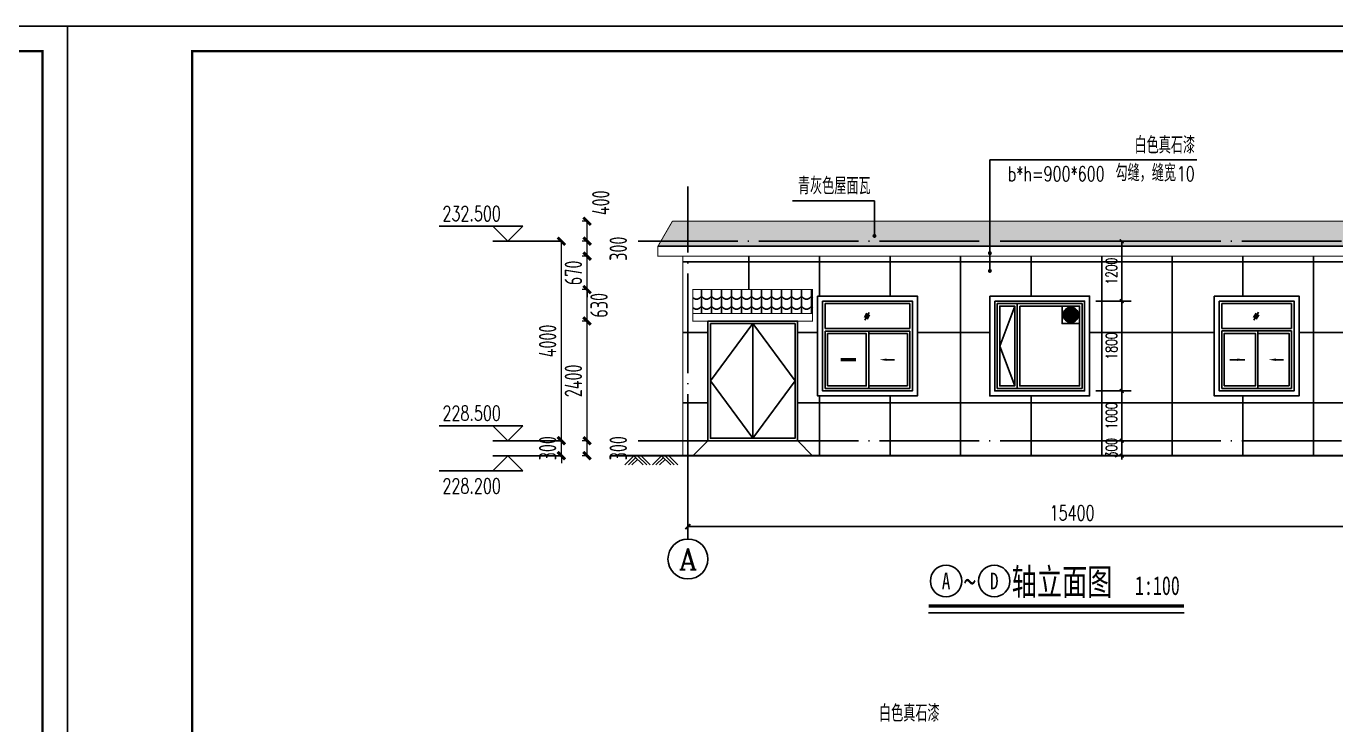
# Model space of a CAD drawing. Header units: millimetres. Extents: x 1742399 to 4898386, y 2481636 to 5226310.
# Drawn here: x 2158457 to 2184705, y 2602209 to 2616214 of the extents above; entities that cross this region are included whole.
import ezdxf
from ezdxf.enums import TextEntityAlignment as Align

# ---------------------------------------------------------------- set-up
doc = ezdxf.new("R2010")
doc.units = ezdxf.units.MM
doc.header["$LTSCALE"] = 1000
doc.linetypes.add('DOTE', pattern=[2.42, 2, -0.2, 0.02, -0.2])
for name, color, linetype in [('AXIS', 3, 'Continuous'), ('AXIS_TEXT', 7, 'Continuous'), ('DIM_ELEV', 3, 'Continuous'), ('DIM_LEAD', 3, 'Continuous'), ('DIM_SYMB', 3, 'Continuous'), ('DOTE', 1, 'DOTE'), ('PUB_DIM', 3, 'Continuous'), ('PUB_TITLE', 4, 'Continuous'), ('TWT_DIM', 3, 'Continuous'), ('YHJ_剖面_梁板', 4, 'Continuous'), ('YHJ_尺寸_公标', 3, 'Continuous'), ('YHJ_消防救援标示', 6, 'Continuous'), ('YHJ_立面_墙线中', 2, 'Continuous'), ('YHJ_符号', 3, 'Continuous'), ('YHJ_门窗框', 151, 'Continuous'), ('YHJ_门窗细线', 160, 'Continuous'), ('建筑-房间填充', 8, 'Continuous')]:
    doc.layers.add(name, color=color, linetype=linetype)
doc.styles.add('_TCH_AXIS', font='COMPLEX', dxfattribs={"bigfont": 'GBCBIG'})
doc.styles.add('_TCH_DIM', font='SIMPLEX', dxfattribs={"bigfont": 'GBCBIG'})
doc.styles.add('_TCH_DIM_T3', font='SIMPLEX', dxfattribs={"width": 0.705882, "bigfont": 'GBCBIG'})
doc.styles.add('biaotilan', font='', dxfattribs={"width": 0.7})
doc.styles.add('COMPLEX', font='COMPLEX')
doc.styles.add('TSSD_REIN_T3', font='tssdeng.shx', dxfattribs={"width": 0.7, "bigfont": 'hztxt.shx'})
doc.styles.add('YH_TEXT', font='@YH2', dxfattribs={"width": 0.7, "bigfont": '@YH1'})
doc.styles.get('biaotilan').set_extended_font_data('SimSun')
doc.dimstyles.new('_TCH_ARCH&&100', dxfattribs={"dimtxt": 350, "dimasz": 150, "dimexe": 100, "dimexo": 200, "dimgap": 100, "dimtad": 1, "dimdec": 0, "dimzin": 0, "dimdsep": 46, "dimtxsty": 'TSSD_REIN_T3', "dimblk": 'ARCHTICK', "dimcen": 0.09, "dimclrt": 7, "dimazin": 2, "dimtfac": 1, "dimtdec": 0, "dimtix": 1, "dimtmove": 2, "dimatfit": 3, "dimfxl": 1, "dimfxlon": 1, "dimtolj": 1, "dimtzin": 0, "dimlwd": 18, "dimlwe": 18, "dimarcsym": 0})
doc.dimstyles.new('_TCH_ARCH_MM_M&&75', dxfattribs={"dimtxt": 223.125, "dimasz": 75, "dimexe": 187.5, "dimexo": 225, "dimgap": 94.6875, "dimtad": 1, "dimdec": 0, "dimzin": 0, "dimdsep": 46, "dimtxsty": '_TCH_DIM_T3', "dimblk": 'ARCHTICK', "dimcen": 0.09, "dimclrt": 7, "dimazin": 2, "dimtfac": 1, "dimtdec": 0, "dimtix": 1, "dimtmove": 2, "dimatfit": 3, "dimfxl": 75, "dimtolj": 1, "dimtzin": 0, "dimarcsym": 0})
doc.dimstyles.new('_TWT_ARCH&&100', dxfattribs={"dimtxt": 297.5, "dimasz": 100, "dimexe": 250, "dimexo": 300, "dimgap": 126.25, "dimtad": 1, "dimdec": 0, "dimzin": 0, "dimdsep": 46, "dimtxsty": '_TCH_DIM_T3', "dimblk": 'ARCHTICK', "dimcen": 0.09, "dimclrt": 7, "dimazin": 2, "dimtfac": 1, "dimtdec": 0, "dimtix": 1, "dimtmove": 2, "dimatfit": 3, "dimfxl": 75, "dimtolj": 1, "dimtzin": 0, "dimarcsym": 0})
doc.dimstyles.new('YH_D_100', dxfattribs={"dimscale": 100, "dimtxt": 3, "dimasz": 1.5, "dimexe": 1.25, "dimexo": 1, "dimgap": 1.25, "dimtad": 1, "dimdec": 0, "dimzin": 0, "dimdsep": 46, "dimtxsty": 'YH_TEXT', "dimblk1": 'ARCHTICK', "dimblk2": 'ARCHTICK', "dimsah": 1, "dimcen": 0.09, "dimclrt": 7, "dimadec": 0, "dimazin": 0, "dimtfac": 1, "dimtdec": 0, "dimtix": 1, "dimtmove": 2, "dimatfit": 0, "dimfxl": 2, "dimtolj": 1, "dimtzin": 0, "dimarcsym": 0})

# ---------------------------------------------------------------- blocks, each defined once
blk = doc.blocks.new('HAYJZ A3')
blk.add_lwpolyline([(4975, -403417), (46975, -403417), (46975, -433117), (4975, -433117), (4975, -403417)])
at = {"const_width": 50}
blk.add_lwpolyline([(7475, -403917), (46475, -403917), (46475, -432617), (7475, -432617), (7475, -403917)], dxfattribs=at)
at = {"layer": 'PUB_TITLE'}
blk.add_lwpolyline([(4975, -433117), (46975, -433117), (46975, -403417), (4975, -403417)], close=True, dxfattribs=at)
blk = doc.blocks.new('_ArchTick')
at = {"color": 0, "linetype": 'ByBlock', "const_width": 0.4}
blk.add_lwpolyline([(-0.5, -0.5), (0.5, 0.5)], dxfattribs=at)
blk = doc.blocks.new('玻璃')
at = {"layer": 'YHJ_符号'}
for p, q in [((122726, -123680), (122726, -123780)), ((122756, -123640), (122756, -123820)), ((122786, -123680), (122786, -123780))]:
    blk.add_line(p, q, dxfattribs=at)
blk = doc.blocks.new('HSGADGSGDSGDSF')
at = {"layer": 'YHJ_门窗框'}
blk.add_lwpolyline([(654970, 84413), (656770, 84413), (656770, 82013), (654970, 82013)], close=True, dxfattribs=at)
at = {"layer": 'YHJ_门窗细线'}
blk.add_line((655870, 84363), (655870, 82063), dxfattribs=at)
blk.add_lwpolyline([(655020, 84363), (656720, 84363), (656720, 82063), (655020, 82063)], close=True, dxfattribs=at)
for points in [[(655870, 84363), (655020, 83213), (655870, 82063)], [(655870, 84363), (656720, 83213), (655870, 82063)]]:
    blk.add_lwpolyline(points, dxfattribs=at)
blk = doc.blocks.new('A$C4EA902EC')
at = {"layer": 'YHJ_消防救援标示'}
h = blk.add_hatch(dxfattribs=at)
h.set_pattern_fill('ANSI31', color=6, scale=20, angle=135, style=0)
h.set_pattern_definition([(180, (-2939646.705, -311489.21), (-5e-15, -31.75), [])])
edge = h.paths.add_edge_path()
edge.add_arc((175, 175), 150, 0, 360)
blk.add_lwpolyline([(0, 0), (350, 0), (350, 350), (0, 350)], close=True, dxfattribs=at)
at = {"layer": 'YHJ_消防救援标示', "color": 6}
blk.add_circle((175, 175), 150, dxfattribs=at)
blk = doc.blocks.new('FAFDCCDEERESSDDFSGSDAGASDGA')
at = {"layer": 'YHJ_门窗框'}
blk.add_lwpolyline([(2134656, 2632935), (2136456, 2632935), (2136456, 2631135), (2134656, 2631135)], close=True, dxfattribs=at)
at = {"layer": 'YHJ_门窗细线'}
for points in [[(2134706, 2632885), (2136406, 2632885), (2136406, 2631185), (2134706, 2631185)], [(2134706, 2632885), (2135106, 2632885), (2135106, 2631185), (2134706, 2631185)], [(2134756, 2632835), (2135056, 2632835), (2135056, 2631235), (2134756, 2631235)], [(2135156, 2632835), (2136356, 2632835), (2136356, 2631235), (2135156, 2631235)]]:
    blk.add_lwpolyline(points, close=True, dxfattribs=at)
for points in [[(2135056, 2631235), (2134756, 2631235), (2134756, 2632835), (2135056, 2632835)], [(2135056, 2632835), (2134756, 2632035), (2135056, 2631235)]]:
    blk.add_lwpolyline(points, dxfattribs=at)
at = {"layer": 'YHJ_消防救援标示', "color": 6, "xscale": -1, "rotation": 180}
blk.add_blockref('A$C4EA902EC', (2136006, 2632835), dxfattribs=at)
blk = doc.blocks.new('*D598')
at = {"layer": 'Defpoints', "color": 0, "transparency": 16777216}
for p in [(2171720, 2606440), (2187120, 2606440), (2187120, 2606182)]:
    blk.add_point(p, dxfattribs=at)
at = {"layer": 'TWT_DIM', "color": 0, "lineweight": -2, "transparency": 16777216}
for p, q in [((2171720, 2606182), (2187120, 2606182)), ((2171720, 2606140), (2171720, 2605932)), ((2187120, 2606140), (2187120, 2605932))]:
    blk.add_line(p, q, dxfattribs=at)
at = {"layer": 'TWT_DIM', "color": 0, "lineweight": -2, "transparency": 16777216, "xscale": 100, "yscale": 100, "zscale": 100, "rotation": 180}
blk.add_blockref('_ArchTick', (2171720, 2606182), dxfattribs=at)
at = {"layer": 'TWT_DIM', "color": 0, "lineweight": -2, "transparency": 16777216, "xscale": 100, "yscale": 100, "zscale": 100}
blk.add_blockref('_ArchTick', (2187120, 2606182), dxfattribs=at)
at = {"layer": 'TWT_DIM', "color": 7, "transparency": 16777216, "insert": (2179420, 2606457), "char_height": 297.5, "attachment_point": 5, "style": '_TCH_DIM_T3'}
blk.add_mtext('\\A1;15400', dxfattribs=at)
blk = doc.blocks.new('_AXISO')
blk.add_circle((0, 0), 0.5)
at = {"layer": 'AXIS_TEXT', "style": 'COMPLEX', "width": 1.041667}
blk.add_attdef('A', text='', height=0.56, dxfattribs=at).set_placement((-0.25, -0.28), (0.25, -0.28), align=Align.FIT)
blk = doc.blocks.new('*D604')
at = {"layer": 'Defpoints', "color": 0, "transparency": 16777216}
for p in [(2169699, 2607904), (2170510, 2607904), (2170510, 2607604)]:
    blk.add_point(p, dxfattribs=at)
at = {"layer": 'PUB_DIM', "color": 0, "lineweight": 18, "transparency": 16777216}
for p, q in [((2169700, 2607904), (2169599, 2607904)), ((2169699, 2607604), (2169699, 2607904)), ((2169700, 2607604), (2169599, 2607604))]:
    blk.add_line(p, q, dxfattribs=at)
at = {"layer": 'PUB_DIM', "color": 0, "lineweight": 18, "transparency": 16777216, "xscale": 150, "yscale": 150, "zscale": 150}
for p, rotation in [((2169699, 2607904), 90), ((2169699, 2607604), 270)]:
    blk.add_blockref('_ArchTick', p, dxfattribs=dict(at, rotation=rotation))
at = {"layer": 'PUB_DIM', "color": 7, "transparency": 16777216, "insert": (2170324, 2607754), "char_height": 350, "attachment_point": 5, "rotation": 90, "style": 'TSSD_REIN_T3'}
blk.add_mtext('\\A1;300', dxfattribs=at)
blk = doc.blocks.new('*D605')
at = {"layer": 'Defpoints', "color": 0, "transparency": 16777216}
for p in [(2169699, 2610304), (2170510, 2610304), (2170510, 2607904)]:
    blk.add_point(p, dxfattribs=at)
at = {"layer": 'PUB_DIM', "color": 0, "lineweight": 18, "transparency": 16777216}
for p, q in [((2169700, 2610304), (2169599, 2610304)), ((2169699, 2607904), (2169699, 2610304)), ((2169700, 2607904), (2169599, 2607904))]:
    blk.add_line(p, q, dxfattribs=at)
at = {"layer": 'PUB_DIM', "color": 0, "lineweight": 18, "transparency": 16777216, "xscale": 150, "yscale": 150, "zscale": 150}
for p, rotation in [((2169699, 2610304), 90), ((2169699, 2607904), 270)]:
    blk.add_blockref('_ArchTick', p, dxfattribs=dict(at, rotation=rotation))
at = {"layer": 'PUB_DIM', "color": 7, "transparency": 16777216, "insert": (2169424, 2609104), "char_height": 350, "attachment_point": 5, "rotation": 90, "style": 'TSSD_REIN_T3'}
blk.add_mtext('\\A1;2400', dxfattribs=at)
blk = doc.blocks.new('*D606')
at = {"layer": 'Defpoints', "color": 0, "transparency": 16777216}
for p in [(2169699, 2610934), (2170510, 2610934), (2170510, 2610304)]:
    blk.add_point(p, dxfattribs=at)
at = {"layer": 'PUB_DIM', "color": 0, "lineweight": 18, "transparency": 16777216}
for p, q in [((2169700, 2610934), (2169599, 2610934)), ((2169699, 2610304), (2169699, 2610934)), ((2169700, 2610304), (2169599, 2610304))]:
    blk.add_line(p, q, dxfattribs=at)
at = {"layer": 'PUB_DIM', "color": 0, "lineweight": 18, "transparency": 16777216, "xscale": 150, "yscale": 150, "zscale": 150}
for p, rotation in [((2169699, 2610934), 90), ((2169699, 2610304), 270)]:
    blk.add_blockref('_ArchTick', p, dxfattribs=dict(at, rotation=rotation))
at = {"layer": 'PUB_DIM', "color": 7, "transparency": 16777216, "insert": (2169938, 2610619), "char_height": 350, "attachment_point": 5, "rotation": 90, "style": 'TSSD_REIN_T3'}
blk.add_mtext('\\A1;630', dxfattribs=at)
blk = doc.blocks.new('*D607')
at = {"layer": 'Defpoints', "color": 0, "transparency": 16777216}
for p in [(2169699, 2611604), (2170510, 2611604), (2170510, 2610934)]:
    blk.add_point(p, dxfattribs=at)
at = {"layer": 'PUB_DIM', "color": 0, "lineweight": 18, "transparency": 16777216}
for p, q in [((2169699, 2611604), (2169699, 2611754)), ((2169700, 2611604), (2169599, 2611604)), ((2169699, 2610934), (2169699, 2611604)), ((2169700, 2610934), (2169599, 2610934)), ((2169699, 2610934), (2169699, 2610784))]:
    blk.add_line(p, q, dxfattribs=at)
at = {"layer": 'PUB_DIM', "color": 0, "lineweight": 18, "transparency": 16777216, "xscale": 150, "yscale": 150, "zscale": 150}
for p, rotation in [((2169699, 2611604), 270), ((2169699, 2610934), 90)]:
    blk.add_blockref('_ArchTick', p, dxfattribs=dict(at, rotation=rotation))
at = {"layer": 'PUB_DIM', "color": 7, "transparency": 16777216, "insert": (2169424, 2611269), "char_height": 350, "attachment_point": 5, "rotation": 90, "style": 'TSSD_REIN_T3'}
blk.add_mtext('\\A1;670', dxfattribs=at)
blk = doc.blocks.new('*D608')
at = {"layer": 'Defpoints', "color": 0, "transparency": 16777216}
for p in [(2169699, 2611904), (2170510, 2611904), (2170510, 2611604)]:
    blk.add_point(p, dxfattribs=at)
at = {"layer": 'PUB_DIM', "color": 0, "lineweight": 18, "transparency": 16777216}
for p, q in [((2169700, 2611904), (2169599, 2611904)), ((2169699, 2611604), (2169699, 2611904)), ((2169700, 2611604), (2169599, 2611604))]:
    blk.add_line(p, q, dxfattribs=at)
at = {"layer": 'PUB_DIM', "color": 0, "lineweight": 18, "transparency": 16777216, "xscale": 150, "yscale": 150, "zscale": 150}
for p, rotation in [((2169699, 2611904), 90), ((2169699, 2611604), 270)]:
    blk.add_blockref('_ArchTick', p, dxfattribs=dict(at, rotation=rotation))
at = {"layer": 'PUB_DIM', "color": 7, "transparency": 16777216, "insert": (2170324, 2611754), "char_height": 350, "attachment_point": 5, "rotation": 90, "style": 'TSSD_REIN_T3'}
blk.add_mtext('\\A1;300', dxfattribs=at)
blk = doc.blocks.new('*D609')
at = {"layer": 'Defpoints', "color": 0, "transparency": 16777216}
for p in [(2169699, 2612304), (2170510, 2612304), (2170510, 2611904)]:
    blk.add_point(p, dxfattribs=at)
at = {"layer": 'PUB_DIM', "color": 0, "lineweight": 18, "transparency": 16777216}
for p, q in [((2169700, 2612304), (2169599, 2612304)), ((2169699, 2611904), (2169699, 2612304)), ((2169700, 2611904), (2169599, 2611904))]:
    blk.add_line(p, q, dxfattribs=at)
at = {"layer": 'PUB_DIM', "color": 0, "lineweight": 18, "transparency": 16777216, "xscale": 150, "yscale": 150, "zscale": 150}
for p, rotation in [((2169699, 2612304), 90), ((2169699, 2611904), 270)]:
    blk.add_blockref('_ArchTick', p, dxfattribs=dict(at, rotation=rotation))
at = {"layer": 'PUB_DIM', "color": 7, "transparency": 16777216, "insert": (2169974, 2612674), "char_height": 350, "attachment_point": 5, "rotation": 90, "style": 'TSSD_REIN_T3'}
blk.add_mtext('\\A1;400', dxfattribs=at)
blk = doc.blocks.new('*D610')
at = {"layer": 'Defpoints', "color": 0, "transparency": 16777216}
for p in [(2169183, 2607904), (2170314, 2607904), (2170314, 2607604)]:
    blk.add_point(p, dxfattribs=at)
at = {"layer": 'PUB_DIM', "color": 0, "lineweight": 18, "transparency": 16777216}
for p, q in [((2169183, 2607904), (2169183, 2608054)), ((2169184, 2607904), (2169083, 2607904)), ((2169183, 2607604), (2169183, 2607904)), ((2169184, 2607604), (2169083, 2607604)), ((2169183, 2607604), (2169183, 2607454))]:
    blk.add_line(p, q, dxfattribs=at)
at = {"layer": 'PUB_DIM', "color": 0, "lineweight": 18, "transparency": 16777216, "xscale": 150, "yscale": 150, "zscale": 150}
for p, rotation in [((2169183, 2607904), 270), ((2169183, 2607604), 90)]:
    blk.add_blockref('_ArchTick', p, dxfattribs=dict(at, rotation=rotation))
at = {"layer": 'PUB_DIM', "color": 7, "transparency": 16777216, "insert": (2168908, 2607754), "char_height": 350, "attachment_point": 5, "rotation": 90, "style": 'TSSD_REIN_T3'}
blk.add_mtext('\\A1;300', dxfattribs=at)
blk = doc.blocks.new('*D611')
at = {"layer": 'Defpoints', "color": 0, "transparency": 16777216}
for p in [(2169183, 2611904), (2170314, 2611904), (2170314, 2607904)]:
    blk.add_point(p, dxfattribs=at)
at = {"layer": 'PUB_DIM', "color": 0, "lineweight": 18, "transparency": 16777216}
for p, q in [((2169184, 2611904), (2169083, 2611904)), ((2169183, 2607904), (2169183, 2611904)), ((2169184, 2607904), (2169083, 2607904))]:
    blk.add_line(p, q, dxfattribs=at)
at = {"layer": 'PUB_DIM', "color": 0, "lineweight": 18, "transparency": 16777216, "xscale": 150, "yscale": 150, "zscale": 150}
for p, rotation in [((2169183, 2611904), 90), ((2169183, 2607904), 270)]:
    blk.add_blockref('_ArchTick', p, dxfattribs=dict(at, rotation=rotation))
at = {"layer": 'PUB_DIM', "color": 7, "transparency": 16777216, "insert": (2168908, 2609904), "char_height": 350, "attachment_point": 5, "rotation": 90, "style": 'TSSD_REIN_T3'}
blk.add_mtext('\\A1;4000', dxfattribs=at)
blk = doc.blocks.new('*D752')
at = {"layer": 'Defpoints', "color": 0, "transparency": 16777216}
for p in [(2179670, 2611904), (2180415, 2611904), (2179670, 2610704)]:
    blk.add_point(p, dxfattribs=at)
at = {"layer": 'YHJ_尺寸_公标', "color": 0, "lineweight": -2, "transparency": 16777216}
for p, q in [((2179895, 2611904), (2180603, 2611904)), ((2180415, 2610704), (2180415, 2611904)), ((2179895, 2610704), (2180603, 2610704))]:
    blk.add_line(p, q, dxfattribs=at)
at = {"layer": 'YHJ_尺寸_公标', "color": 0, "lineweight": -2, "transparency": 16777216, "xscale": 75, "yscale": 75, "zscale": 75}
for p, rotation in [((2180415, 2611904), 90), ((2180415, 2610704), 270)]:
    blk.add_blockref('_ArchTick', p, dxfattribs=dict(at, rotation=rotation))
at = {"layer": 'YHJ_尺寸_公标', "color": 7, "transparency": 16777216, "insert": (2180209, 2611304), "char_height": 223.1, "attachment_point": 5, "rotation": 90, "style": '_TCH_DIM_T3'}
blk.add_mtext('\\A1;1200', dxfattribs=at)
blk = doc.blocks.new('*D753')
at = {"layer": 'Defpoints', "color": 0, "transparency": 16777216}
for p in [(2179670, 2610704), (2180415, 2610704), (2179670, 2608904)]:
    blk.add_point(p, dxfattribs=at)
at = {"layer": 'YHJ_尺寸_公标', "color": 0, "lineweight": -2, "transparency": 16777216}
for p, q in [((2179895, 2610704), (2180603, 2610704)), ((2180415, 2608904), (2180415, 2610704)), ((2179895, 2608904), (2180603, 2608904))]:
    blk.add_line(p, q, dxfattribs=at)
at = {"layer": 'YHJ_尺寸_公标', "color": 0, "lineweight": -2, "transparency": 16777216, "xscale": 75, "yscale": 75, "zscale": 75}
for p, rotation in [((2180415, 2610704), 90), ((2180415, 2608904), 270)]:
    blk.add_blockref('_ArchTick', p, dxfattribs=dict(at, rotation=rotation))
at = {"layer": 'YHJ_尺寸_公标', "color": 7, "transparency": 16777216, "insert": (2180209, 2609804), "char_height": 223.1, "attachment_point": 5, "rotation": 90, "style": '_TCH_DIM_T3'}
blk.add_mtext('\\A1;1800', dxfattribs=at)
blk = doc.blocks.new('*D754')
at = {"layer": 'Defpoints', "color": 0, "transparency": 16777216}
for p in [(2179670, 2608904), (2180415, 2608904), (2179670, 2607904)]:
    blk.add_point(p, dxfattribs=at)
at = {"layer": 'YHJ_尺寸_公标', "color": 0, "lineweight": -2, "transparency": 16777216}
for p, q in [((2179895, 2608904), (2180603, 2608904)), ((2180415, 2607904), (2180415, 2608904)), ((2179895, 2607904), (2180603, 2607904))]:
    blk.add_line(p, q, dxfattribs=at)
at = {"layer": 'YHJ_尺寸_公标', "color": 0, "lineweight": -2, "transparency": 16777216, "xscale": 75, "yscale": 75, "zscale": 75}
for p, rotation in [((2180415, 2608904), 90), ((2180415, 2607904), 270)]:
    blk.add_blockref('_ArchTick', p, dxfattribs=dict(at, rotation=rotation))
at = {"layer": 'YHJ_尺寸_公标', "color": 7, "transparency": 16777216, "insert": (2180209, 2608404), "char_height": 223.1, "attachment_point": 5, "rotation": 90, "style": '_TCH_DIM_T3'}
blk.add_mtext('\\A1;1000', dxfattribs=at)
blk = doc.blocks.new('*D755')
at = {"layer": 'Defpoints', "color": 0, "transparency": 16777216}
for p in [(2179670, 2607904), (2180415, 2607904), (2179670, 2607604)]:
    blk.add_point(p, dxfattribs=at)
at = {"layer": 'YHJ_尺寸_公标', "color": 0, "lineweight": -2, "transparency": 16777216}
for p, q in [((2180415, 2607904), (2180415, 2607979)), ((2179895, 2607904), (2180603, 2607904)), ((2180415, 2607604), (2180415, 2607904)), ((2179895, 2607604), (2180603, 2607604)), ((2180415, 2607604), (2180415, 2607529))]:
    blk.add_line(p, q, dxfattribs=at)
at = {"layer": 'YHJ_尺寸_公标', "color": 0, "lineweight": -2, "transparency": 16777216, "xscale": 75, "yscale": 75, "zscale": 75}
for p, rotation in [((2180415, 2607904), 270), ((2180415, 2607604), 90)]:
    blk.add_blockref('_ArchTick', p, dxfattribs=dict(at, rotation=rotation))
at = {"layer": 'YHJ_尺寸_公标', "color": 7, "transparency": 16777216, "insert": (2180209, 2607754), "char_height": 223.1, "attachment_point": 5, "rotation": 90, "style": '_TCH_DIM_T3'}
blk.add_mtext('\\A1;300', dxfattribs=at)
blk = doc.blocks.new('C1818')
at = {"layer": 'YHJ_符号'}
blk.add_lwpolyline([(1287, 625), (1438, 625)], dxfattribs=at)
blk.add_solid([(1287, 600), (1137, 625), (1287, 650)], dxfattribs=at)
at = {"layer": 'YHJ_门窗框'}
blk.add_lwpolyline([(0, 1800), (1800, 1800), (1800, 0), (0, 0)], close=True, dxfattribs=at)
at = {"layer": 'YHJ_门窗细线'}
for p, q in [((50, 1250), (50, 1750)), ((1750, 1250), (1750, 1750)), ((1750, 1250), (50, 1250)), ((50, 50), (50, 1200)), ((1750, 1200), (50, 1200)), ((925, 1200), (925, 50)), ((1750, 50), (1750, 1200))]:
    blk.add_line(p, q, dxfattribs=at)
for points in [[(50, 1750), (1750, 1750)], [(1750, 50), (50, 50)]]:
    blk.add_lwpolyline(points, dxfattribs=at)
for points in [[(100, 100), (875, 100), (875, 1150), (100, 1150)], [(1700, 100), (925, 100), (925, 1150), (1700, 1150)]]:
    blk.add_lwpolyline(points, close=True, dxfattribs=at)
at = {"layer": 'YHJ_符号', "rotation": 149.9999999998738}
blk.add_blockref('玻璃', (45334, -167035), dxfattribs=at)
at = {"layer": 'YHJ_符号'}
blk.add_leader([(663, 625), (362, 625)], dimstyle='YH_D_100', override={"dimgap": 1.2, "dimtad": 0}, dxfattribs=at)
blk = doc.blocks.new('GHAFGAGADGSAD')
at = {"layer": 'YHJ_符号'}
blk.add_lwpolyline([(630000, 83598), (630150, 83598)], dxfattribs=at)
blk.add_solid([(630000, 83573), (629850, 83598), (630000, 83623)], dxfattribs=at)
at = {"layer": 'YHJ_门窗框'}
blk.add_lwpolyline([(628862, 84773), (630362, 84773), (630362, 82973), (628862, 82973)], close=True, dxfattribs=at)
at = {"layer": 'YHJ_门窗细线'}
for p, q in [((628912, 84223), (628912, 84723)), ((630312, 84223), (630312, 84723)), ((630312, 84223), (628912, 84223)), ((628912, 83023), (628912, 84173)), ((630312, 84173), (628912, 84173)), ((629637, 84173), (629637, 83023)), ((630312, 83023), (630312, 84173))]:
    blk.add_line(p, q, dxfattribs=at)
for points in [[(628912, 84723), (630312, 84723)], [(630312, 83023), (628912, 83023)]]:
    blk.add_lwpolyline(points, dxfattribs=at)
for points in [[(628962, 83073), (629587, 83073), (629587, 84123), (628962, 84123)], [(630262, 83073), (629637, 83073), (629637, 84123), (630262, 84123)]]:
    blk.add_lwpolyline(points, close=True, dxfattribs=at)
at = {"layer": 'YHJ_符号', "extrusion": (0, 0, -1), "xscale": -1, "zscale": -1, "rotation": 210.0000000001262}
blk.add_blockref('玻璃', (-674046, -84062), dxfattribs=at)
at = {"layer": 'YHJ_符号'}
blk.add_leader([(629375, 83598), (629075, 83598)], dimstyle='YH_D_100', override={"dimgap": 1.2, "dimtad": 0}, dxfattribs=at)

msp = doc.modelspace()

# ---------------------------------------------------------------- hatches: boundary and pattern name
h = msp.add_hatch()
h.set_pattern_fill('多孔材料', color=8, scale=500, angle=45)
h.set_pattern_definition([(90, (707.1, -566.7), (-1414.215, 0), []), (180, (707.1, -566.7), (-1e-13, -1414.215), [])])
h.paths.add_polyline_path([(2187119.5, 2611603.6), (2171719.5, 2611603.6), (2171719.5, 2607903.6), (2172119.5, 2607903.6), (2172119.5, 2610303.6), (2171819.5, 2610303.6), (2171819.5, 2610453.6), (2171819.5, 2610933.6), (2174219.5, 2610933.6), (2174219.5, 2610453.6), (2174219.5, 2610453.6), (2174219.5, 2610303.6), (2173919.5, 2610303.6), (2173919.5, 2607903.6), (2185119.5, 2607903.6), (2185119.5, 2610303.6), (2184819.5, 2610303.6), (2184819.5, 2610453.6), (2184819.5, 2610933.6), (2187119.5, 2610933.6)])
h.paths.add_polyline_path([(2176319.5, 2610803.6), (2176319.5, 2608803.6), (2174319.5, 2608803.6), (2174319.5, 2610803.6)], flags=16)
h.paths.add_polyline_path([(2176219.5, 2610703.6), (2176219.5, 2608903.6), (2174419.5, 2608903.6), (2174419.5, 2610703.6)], flags=0)
h.paths.add_polyline_path([(2176169.5, 2610653.6), (2176169.5, 2610153.6), (2174469.5, 2610153.6), (2174469.5, 2610653.6)], flags=0)
h.paths.add_polyline_path([(2176169.5, 2610103.6), (2176169.5, 2608953.6), (2174469.5, 2608953.6), (2174469.5, 2610103.6)], flags=0)
h.paths.add_polyline_path([(2176119.5, 2610053.6), (2176119.5, 2609003.6), (2175344.5, 2609003.6), (2175344.5, 2610053.6)], flags=0)
h.paths.add_polyline_path([(2177769.5, 2610803.6), (2179769.5, 2610803.6), (2179769.5, 2608803.6), (2177769.5, 2608803.6)], flags=16)
h.paths.add_polyline_path([(2177869.5, 2610703.6), (2179669.5, 2610703.6), (2179669.5, 2608903.6), (2177869.5, 2608903.6)], flags=0)
h.paths.add_polyline_path([(2177919.5, 2610653.6), (2179619.5, 2610653.6), (2179619.5, 2610153.6), (2177919.5, 2610153.6)], flags=0)
h.paths.add_polyline_path([(2175294.5, 2610053.6), (2175294.5, 2609003.6), (2174519.5, 2609003.6), (2174519.5, 2610053.6)], flags=0)
h.paths.add_polyline_path([(2177919.5, 2610103.6), (2179619.5, 2610103.6), (2179619.5, 2608953.6), (2177919.5, 2608953.6)], flags=0)
h.paths.add_polyline_path([(2177969.5, 2610053.6), (2178744.5, 2610053.6), (2178744.5, 2609003.6), (2177969.5, 2609003.6)], flags=0)
h.paths.add_polyline_path([(2178794.5, 2610053.6), (2179569.5, 2610053.6), (2179569.5, 2609003.6), (2178794.5, 2609003.6)], flags=0)
h.paths.add_polyline_path([(2182269.5, 2610803.6), (2183969.5, 2610803.6), (2183969.5, 2608803.6), (2182269.5, 2608803.6)], flags=16)
h.paths.add_polyline_path([(2182369.5, 2610703.6), (2183869.5, 2610703.6), (2183869.5, 2608903.6), (2182369.5, 2608903.6)], flags=0)
h.paths.add_polyline_path([(2182419.5, 2610653.6), (2183819.5, 2610653.6), (2183819.5, 2610153.6), (2182419.5, 2610153.6)], flags=0)
h.paths.add_polyline_path([(2182419.5, 2610103.6), (2183819.5, 2610103.6), (2183819.5, 2608953.6), (2182419.5, 2608953.6)], flags=0)
h.paths.add_polyline_path([(2182469.5, 2610053.6), (2183094.5, 2610053.6), (2183094.5, 2609003.6), (2182469.5, 2609003.6)], flags=0)
h.paths.add_polyline_path([(2183144.5, 2610053.6), (2183769.5, 2610053.6), (2183769.5, 2609003.6), (2183144.5, 2609003.6)], flags=0)
h.paths.add_polyline_path([(2172119.5, 2607903.6), (2171719.5, 2607903.6), (2171719.5, 2607603.6), (2171819.5, 2607603.6)])
h.paths.add_polyline_path([(2171719.5, 2607903.6), (2171619.5, 2607903.6), (2171619.5, 2607603.6), (2171719.5, 2607603.6)])
h.paths.add_polyline_path([(2171719.5, 2611603.6), (2171619.5, 2611603.6), (2171619.5, 2607903.6), (2171719.5, 2607903.6)])
h.paths.add_polyline_path([(2185119.5, 2607903.6), (2173919.5, 2607903.6), (2174219.5, 2607603.6), (2184819.5, 2607603.6)])
h.paths.add_polyline_path([(2187219.5, 2611603.6), (2187119.5, 2611603.6), (2187119.5, 2610933.6), (2187219.5, 2610933.6)])
at = {"layer": '建筑-房间填充'}
h = msp.add_hatch(dxfattribs=at)
h.set_pattern_fill('弯瓦屋面', color=144, scale=100)
h.set_pattern_definition([(0, (1523949.22, 2525891), (200, 200), [40, -160]), (45, (1524029.22, 2525911), (2e-14, 200), [56.56854, -226.27417]), (90, (1524069.22, 2525951), (-200, 200), [200]), (135, (1524109.22, 2525911), (-200, 2e-14), [56.56854, -226.27417]), (26.565051, (1523989.22, 2525891), (200, 2e-07), [44.72, -402.493595]), (333.434949, (1524109.22, 2525911), (200, -2e-07), [44.72, -402.493595])])
h.paths.add_polyline_path([(2171719.5, 2612303.6), (2171408.2, 2612303.6), (2171177.3, 2611903.6), (2171719.5, 2611903.6)])
h.paths.add_polyline_path([(2171719.5, 2611903.6), (2171177.3, 2611903.6), (2171119.5, 2611803.6), (2171719.5, 2611803.6)])
h.paths.add_polyline_path([(2187119.5, 2612303.6), (2171719.5, 2612303.6), (2171719.5, 2611903.6), (2187119.5, 2611903.6)])
h.paths.add_polyline_path([(2187119.5, 2611903.6), (2171719.5, 2611903.6), (2171719.5, 2611803.6), (2187119.5, 2611803.6)])
h.paths.add_polyline_path([(2187430.9, 2612303.6), (2187119.5, 2612303.6), (2187119.5, 2611903.6), (2187661.8, 2611903.6)])
h.paths.add_polyline_path([(2187661.8, 2611903.6), (2187119.5, 2611903.6), (2187119.5, 2611803.6), (2187719.5, 2611803.6)])
h = msp.add_hatch(dxfattribs=at)
h.set_pattern_fill('弯瓦屋面', color=144, scale=100)
h.set_pattern_definition([(0, (875873.72, -293859), (200, 200), [40, -160]), (45, (875953.72, -293839), (2e-14, 200), [56.568542, -226.27417]), (90, (875993.72, -293799), (-200, 200), [200]), (135, (876033.72, -293839), (-200, 2e-14), [56.568542, -226.27417]), (26.5650512, (875913.72, -293859), (200, 2e-07), [44.72, -402.493595]), (333.4349488, (876033.72, -293839), (200, -2e-07), [44.72, -402.493595])])
h.paths.add_polyline_path([(2174219.5, 2610453.6), (2174219.5, 2610933.6), (2171819.5, 2610933.6), (2171819.5, 2610453.6)])

# ---------------------------------------------------------------- linework, layer by layer
for p, q in [((2170638.1, 2607603.6), (2170454.9, 2607417.6)), ((2170674.1, 2607567.1), (2170526.9, 2607417.6)), ((2170710.1, 2607530.5), (2170598.9, 2607417.6)), ((2170638.1, 2607603.6), (2170821.2, 2607417.6)), ((2170710.1, 2607603.6), (2170893.2, 2607417.6)), ((2170782, 2607603.6), (2170965.1, 2607417.6)), ((2171191.1, 2607603.6), (2171007.9, 2607417.6)), ((2171227.1, 2607567.1), (2171079.9, 2607417.6)), ((2171263, 2607530.5), (2171151.8, 2607417.6)), ((2171191.1, 2607603.6), (2171374.2, 2607417.6)), ((2171263, 2607603.6), (2171446.1, 2607417.6)), ((2171335, 2607603.6), (2171518.1, 2607417.6))]:
    msp.add_line(p, q)
at = {"layer": 'AXIS'}
msp.add_line((2171719.5, 2606839.9), (2171719.5, 2605932.5), dxfattribs=at)
at = {"layer": 'DIM_ELEV'}
for p, q in [((2168412.2, 2612203.6), (2166732.2, 2612203.6)), ((2168112.2, 2611903.6), (2167812.2, 2612203.6)), ((2168112.2, 2611903.6), (2168412.2, 2612203.6)), ((2169183.5, 2611903.6), (2167812.2, 2611903.6)), ((2168412.2, 2608203.6), (2166732.2, 2608203.6)), ((2168112.2, 2607903.6), (2167812.2, 2608203.6)), ((2168112.2, 2607903.6), (2168412.2, 2608203.6)), ((2169183.5, 2607903.6), (2167812.2, 2607903.6)), ((2168112.2, 2607603.6), (2167812.2, 2607303.6)), ((2169183.5, 2607603.6), (2167812.2, 2607603.6)), ((2168112.2, 2607603.6), (2168412.2, 2607303.6)), ((2168412.2, 2607303.6), (2166732.2, 2607303.6))]:
    msp.add_line(p, q, dxfattribs=at)
msp.add_lwpolyline([(2170166, 2607603.6), (2171619.5, 2607603.6)], dxfattribs=at)
at = {"layer": 'DIM_LEAD'}
for p, q in [((2177771.3, 2611308.4), (2177771.3, 2613533.8)), ((2177771.3, 2611665.1), (2177771.3, 2613533.8)), ((2177771.3, 2613533.8), (2181921.7, 2613533.8)), ((2175458.5, 2612716.4), (2173819.1, 2612716.4)), ((2175458.5, 2612009.6), (2175458.5, 2612716.4))]:
    msp.add_line(p, q, dxfattribs=at)
at = {"layer": 'DIM_LEAD', "const_width": 40}
for points in [[(2175458.5, 2611989.6, 1), (2175458.5, 2612029.6, 1)], [(2177771.3, 2611645.1, 1), (2177771.3, 2611685.1, 1)], [(2177771.3, 2611288.4, 1), (2177771.3, 2611328.4, 1)]]:
    msp.add_lwpolyline(points, format="xyb", close=True, dxfattribs=at)
at = {"layer": 'DIM_SYMB', "const_width": 70}
msp.add_lwpolyline([(2176544, 2604592.2), (2181662.8, 2604592.2)], dxfattribs=at)
at = {"layer": 'DIM_SYMB'}
msp.add_lwpolyline([(2176544, 2604452.2), (2181662.8, 2604452.2)], dxfattribs=at)
at = {"layer": 'DIM_SYMB', "color": 7}
for centre in [(2176894, 2605092), (2177858.7, 2605092)]:
    msp.add_circle(centre, 315, dxfattribs=at)
at = {"layer": 'DOTE', "linetype": 'DOTE'}
for p, q in [((2171719.5, 2606839.9), (2171719.5, 2613003.6)), ((2170719.5, 2611903.6), (2188119.5, 2611903.6)), ((2170719.5, 2607903.6), (2188119.5, 2607903.6))]:
    msp.add_line(p, q, dxfattribs=at)
at = {"layer": 'YHJ_立面_墙线中', "lineweight": 25, "const_width": 20}
for points in [[(2171619.5, 2611603.6), (2171119.5, 2611603.6), (2171119.5, 2611803.6), (2171408.2, 2612303.6)], [(2171408.2, 2612303.6), (2187430.9, 2612303.6)], [(2171619.5, 2611603.6), (2187219.5, 2611603.6)], [(2171619.5, 2607603.6), (2171619.5, 2611603.6)], [(2171819.5, 2610403.6), (2171819.5, 2610933.6), (2174219.5, 2610933.6), (2174219.5, 2610403.6)]]:
    msp.add_lwpolyline(points, dxfattribs=at)
at = {"layer": 'YHJ_立面_墙线中'}
for points in [[(2187719.5, 2611803.6), (2171119.5, 2611803.6)], [(2172119.5, 2607903.6), (2171819.5, 2607603.6)], [(2173919.5, 2607903.6), (2174219.5, 2607603.6)]]:
    msp.add_lwpolyline(points, dxfattribs=at)
for points in [[(2174319.5, 2610803.6), (2176319.5, 2610803.6), (2176319.5, 2608803.6), (2174319.5, 2608803.6)], [(2177769.5, 2610803.6), (2179769.5, 2610803.6), (2179769.5, 2608803.6), (2177769.5, 2608803.6)], [(2182269.5, 2610803.6), (2183969.5, 2610803.6), (2183969.5, 2608803.6), (2182269.5, 2608803.6)]]:
    msp.add_lwpolyline(points, close=True, dxfattribs=at)
at = {"layer": 'YHJ_立面_墙线中', "lineweight": 25, "const_width": 20}
msp.add_lwpolyline([(2171819.5, 2610453.6), (2174219.5, 2610453.6), (2174219.5, 2610303.6), (2171819.5, 2610303.6)], close=True, dxfattribs=at)
at = {"layer": 'YHJ_立面_墙线中', "lineweight": 40, "const_width": 40}
msp.add_lwpolyline([(2170355.7, 2607603.6), (2187219.5, 2607603.6)], dxfattribs=at)

# ---------------------------------------------------------------- block references
for p in [(2112308.5, 3019631.2), (2154308.5, 3019631.2)]:
    msp.add_blockref('HAYJZ A3', p)
at = {"layer": 'AXIS'}
ref = msp.add_blockref('_AXISO', (2171719.5, 2605532.5), dxfattribs=dict(at, xscale=800, yscale=800, zscale=800))
ref.add_attrib('A', 'A', dxfattribs={"layer": 'AXIS_TEXT', "height": 425.2, "style": '_TCH_AXIS'}).set_placement((2171537.3, 2605319.9), (2171901.8, 2605319.9), align=Align.FIT)
at = {"layer": 'YHJ_剖面_梁板'}
msp.add_blockref('FAFDCCDEERESSDDFSGSDAGASDGA', (43213.7, -22231.9), dxfattribs=at)
at = {"layer": 'YHJ_立面_墙线中', "lineweight": 50}
msp.add_blockref('C1818', (2174419.5, 2608903.6), dxfattribs=at)
at = {"layer": 'YHJ_立面_墙线中'}
for name, p in [('GHAFGAGADGSAD', (1553507.4, 2525930.9)), ('HSGADGSGDSGDSF', (1517149.2, 2525891))]:
    msp.add_blockref(name, p, dxfattribs=at)

# ---------------------------------------------------------------- texts
at = {"layer": 'DIM_ELEV', "color": 7, "style": '_TCH_DIM', "width": 0.705882}
for s, p in [('232.500', (2166800.2, 2612308.6)), ('228.500', (2166800.2, 2608308.6)), ('228.200', (2166800.2, 2606848.6))]:
    msp.add_text(s, height=297.5, dxfattribs=at).set_placement(p)
at = {"layer": 'DIM_LEAD', "color": 7, "style": '_TCH_DIM'}
for s, p in [('白色真石漆', (2180669.9, 2613661.1)), ('勾缝，缝宽', (2180288, 2613104.9)), ('青灰色屋面瓦', (2173924.1, 2612843.8)), ('白色真石漆', (2175548.9, 2602272.8))]:
    msp.add_text(s, height=337.59, dxfattribs=at).set_placement(p)
at = {"layer": 'DIM_LEAD', "color": 7, "style": '_TCH_DIM', "width": 0.705882}
for s, p in [('b*h=900*600', (2178128, 2613104.9)), ('10', (2181516.7, 2613104.9))]:
    msp.add_text(s, height=297.5, dxfattribs=at).set_placement(p)
at = {"layer": 'DIM_SYMB', "color": 7, "style": 'biaotilan', "width": 0.7}
for s, height, p in [('轴立面图', 528.69, (2178208.7, 2604812)), ('~', 528.7, (2177244, 2604812)), ('1:100', 377.64, (2180679.7, 2604812))]:
    msp.add_text(s, height=height, dxfattribs=at).set_placement(p)
at = {"layer": 'DIM_SYMB', "color": 7, "style": 'biaotilan'}
for s, height, width, p, p2 in [('A', 336.5, 0.716, (2176807.9, 2604923.7), (2176980.2, 2604923.7)), ('D', 334.8, 0.732749, (2177771, 2604924.6), (2177946.4, 2604924.6))]:
    msp.add_text(s, height=height, dxfattribs=dict(at, width=width)).set_placement(p, p2, align=Align.FIT)

# ---------------------------------------------------------------- dimensions: what is measured, and where the dimension line sits
at = {"layer": 'PUB_DIM'}
for base, p1, p2, picture, middle in [((2169698.7, 2612303.6), (2170510.3, 2611903.6), (2170510.3, 2612303.6), '*D609', (2169973.7, 2612673.6)), ((2169698.7, 2611903.6), (2170510.3, 2611603.6), (2170510.3, 2611903.6), '*D608', (2170323.7, 2611753.6)), ((2169698.7, 2610933.6), (2170510.3, 2610303.6), (2170510.3, 2610933.6), '*D606', (2169938.2, 2610618.6)), ((2169698.7, 2607903.6), (2170510.3, 2607603.6), (2170510.3, 2607903.6), '*D604', (2170323.7, 2607753.6))]:
    dim = msp.add_linear_dim(base=base, p1=p1, p2=p2, angle=90, dimstyle='_TCH_ARCH&&100', dxfattribs=at)
    dim.commit()
    dim.dimension.update_dxf_attribs({"geometry": picture, "text_midpoint": middle, "dimtype": 161})
for p1, p2, distance, picture, middle in [((2170313.9, 2607903.6), (2170313.9, 2611903.6), 1130.5, '*D611', (2168908.5, 2609903.6)), ((2170510.3, 2610933.6), (2170510.3, 2611603.6), 811.6, '*D607', (2169423.7, 2611268.6)), ((2170510.3, 2607903.6), (2170510.3, 2610303.6), 811.6, '*D605', (2169423.7, 2609103.6)), ((2170313.9, 2607603.6), (2170313.9, 2607903.6), 1130.5, '*D610', (2168908.5, 2607753.6))]:
    dim = msp.add_aligned_dim(p1=p1, p2=p2, distance=distance, dimstyle='_TCH_ARCH&&100', dxfattribs=at)
    dim.commit()
    dim.dimension.update_dxf_attribs({"geometry": picture, "text_midpoint": middle})
at = {"layer": 'TWT_DIM'}
dim = msp.add_aligned_dim(p1=(2171719.5, 2606439.9), p2=(2187119.5, 2606439.9), distance=-257.5, dimstyle='_TWT_ARCH&&100', dxfattribs=at)
dim.commit()
dim.dimension.update_dxf_attribs({"geometry": '*D598', "text_midpoint": (2179419.5, 2606457.5)})
at = {"layer": 'YHJ_尺寸_公标'}
for p1, p2, picture, middle in [((2179669.5, 2610703.6), (2179669.5, 2611903.6), '*D752', (2180209.2, 2611303.6)), ((2179669.5, 2608903.6), (2179669.5, 2610703.6), '*D753', (2180209.2, 2609803.6)), ((2179669.5, 2607903.6), (2179669.5, 2608903.6), '*D754', (2180209.2, 2608403.6)), ((2179669.5, 2607603.6), (2179669.5, 2607903.6), '*D755', (2180209.2, 2607753.6))]:
    dim = msp.add_aligned_dim(p1=p1, p2=p2, distance=-745.9, dimstyle='_TCH_ARCH_MM_M&&75', dxfattribs=at)
    dim.commit()
    dim.dimension.update_dxf_attribs({"geometry": picture, "text_midpoint": middle})

doc.saveas('drawing.dxf')
